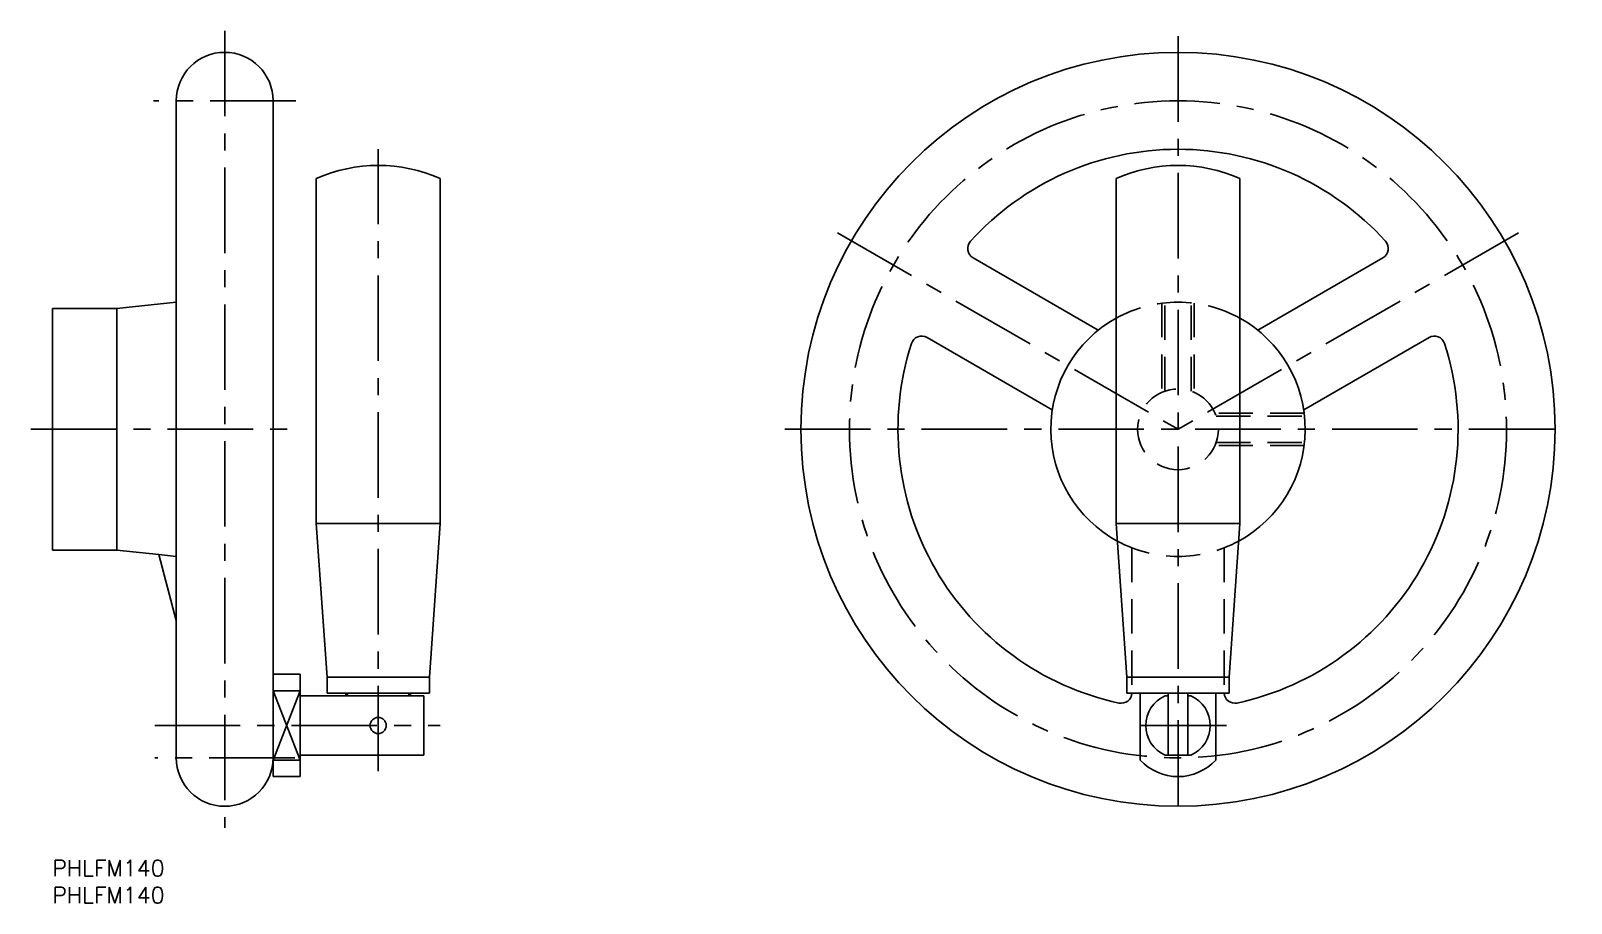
# Model space of a CAD drawing. Extents: x -4 to 282, y -8 to 154.
import ezdxf

# ---------------------------------------------------------------- set-up
doc = ezdxf.new("R2010")
doc.units = 0
doc.header["$LTSCALE"] = 0.5
doc.linetypes.add('CENTER', pattern=[50.8, 31.75, -6.35, 6.35, -6.35])
doc.linetypes.add('DASHED', pattern=[19.05, 12.7, -6.35])
for name, color, linetype in [('MSM_CENTER', 1, 'CENTER'), ('MSM_CONTINUOUS', 7, 'CONTINUOUS'), ('MSM_DASHED', 4, 'DASHED'), ('MSM_NARROW', 5, 'CONTINUOUS'), ('MSM_PART_NUMBER', 7, 'CONTINUOUS')]:
    doc.layers.add(name, color=color, linetype=linetype)
doc.styles.get("Standard").update_dxf_attribs({"font": 'txt.shx', "height": 3, "bigfont": 'bigfont.shx'})

# ---------------------------------------------------------------- blocks, each defined once
blk = doc.blocks.new('*U12')
at = {"layer": 'MSM_PART_NUMBER'}
blk.add_text('PHLFM140', height=3, dxfattribs=at).set_placement((0, -3))
blk = doc.blocks.new('*U13')
at = {"layer": 'MSM_PART_NUMBER'}
blk.add_text('PHLFM140', height=3, dxfattribs=at).set_placement((0, -8))

msp = doc.modelspace()

# ---------------------------------------------------------------- linework, layer by layer
at = {"layer": 'MSM_CENTER'}
for p, q in [((32, 154), (32, 6)), ((209, 153), (209, 7)), ((45.2, 141), (18.8, 141)), ((60.5, 16.5), (60.5, 132)), ((145.78, 116.5), (209, 80)), ((272.22, 116.5), (209, 80)), ((-4, 80), (45, 80)), ((136, 80), (282, 80)), ((19, 25), (72, 25)), ((218, 25), (200, 25)), ((45, 19), (19, 19))]:
    msp.add_line(p, q, dxfattribs=at)
msp.add_circle((209, 80), 61, dxfattribs=at)
at = {"layer": 'MSM_CONTINUOUS'}
for p, q in [((23, 19), (23, 141)), ((41, 15.5), (41, 141)), ((49, 62.5), (49, 126.55)), ((72, 126.55), (72, 62.5)), ((197.5, 126.55), (197.5, 62.5)), ((220.5, 62.5), (220.5, 126.55)), ((170.95, 111.84), (194.2, 98.42)), ((247.05, 111.84), (223.8, 98.42)), ((12, 102.45), (23, 103.62)), ((0, 57.55), (0, 102.45)), ((0, 102.45), (12, 102.45)), ((12, 57.55), (12, 102.45)), ((162.4, 97.03), (185.65, 83.61)), ((255.6, 97.03), (232.35, 83.61)), ((51, 34), (49, 62.5)), ((72, 62.5), (49, 62.5)), ((72, 62.5), (70, 34)), ((197.5, 62.5), (199.5, 34)), ((197.5, 62.5), (220.5, 62.5)), ((218.5, 34), (220.5, 62.5)), ((12, 57.55), (0, 57.55)), ((19.8, 56.78), (12, 57.55)), ((23, 44.49), (19.8, 56.78)), ((19.8, 56.78), (23, 56.38)), ((41, 34.5), (46, 34.5)), ((46, 15.5), (46, 34.5)), ((51, 31), (51, 34)), ((70, 34), (51, 34)), ((70, 34), (70, 31)), ((199.5, 34), (199.5, 31)), ((199.5, 34), (218.5, 34)), ((218.5, 31), (218.5, 34)), ((46, 31.42), (41, 31.42)), ((69, 30.5), (46, 30.5)), ((70, 31), (51, 31)), ((54.5, 30.5), (54.5, 31)), ((54.79, 31), (54.79, 30.5)), ((66.21, 30.5), (66.21, 31)), ((66.5, 31), (66.5, 30.5)), ((69, 19.5), (69, 30.5)), ((199.5, 31), (218.5, 31)), ((202, 31), (202, 18.58)), ((207.15, 30.5), (206.6, 30.5)), ((207.15, 31), (207.15, 19.5)), ((210.85, 19.5), (210.85, 31)), ((211.4, 30.5), (210.85, 30.5)), ((216, 18.58), (216, 31)), ((46, 18.58), (41, 18.58)), ((46, 19.5), (69, 19.5)), ((211.4, 19.5), (206.6, 19.5)), ((46, 15.5), (41, 15.5))]:
    msp.add_line(p, q, dxfattribs=at)
for centre, radius in [((209, 80), 70), ((60.5, 25), 1.5)]:
    msp.add_circle(centre, radius, dxfattribs=at)
for centre, radius, start, end in [((32, 141), 9, 0, 180), ((209, 80), 52, 42.181, 137.819), ((60.5, 100.8), 28.2, 65.9332, 114.0668), ((209, 100.8), 28.2, 65.9332, 114.0668), ((171.95, 113.57), 2, 137.819, 240), ((246.05, 113.57), 2, 300, 42.181), ((209, 80), 23.62, 119.1287, 241.5051), ((209, 80), 23.62, 298.4949, 60.8713), ((161.4, 95.3), 2, 60, 162.181), ((256.6, 95.3), 2, 17.819, 120), ((209, 80), 52, 162.181, 257.819), ((209, 80), 52, 282.181, 17.819), ((198.45, 31.13), 2, 257.819, 356.3967), ((209, 25), 6, 113.5565, 246.4435), ((209, 25), 6, 293.5565, 66.4435), ((219.55, 31.13), 2, 183.6033, 282.181), ((32, 19), 9, 180, 0), ((209, 25), 9.5, 222.5369, 317.4631)]:
    msp.add_arc(centre, radius, start, end, dxfattribs=at)
at = {"layer": 'MSM_DASHED'}
for p, q in [((206, 103.43), (206, 86.87)), ((206.54, 87.09), (206.54, 103.5)), ((211.46, 87.09), (211.46, 103.5)), ((212, 103.43), (212, 86.87)), ((232.43, 83), (215.87, 83)), ((216.09, 82.46), (232.5, 82.46)), ((216.09, 77.54), (232.5, 77.54)), ((232.43, 77), (215.87, 77)), ((200.45, 57.98), (200.45, 31.13)), ((217.55, 57.98), (217.55, 31.13))]:
    msp.add_line(p, q, dxfattribs=at)
msp.add_circle((209, 80), 7.5, dxfattribs=at)
for centre, radius, start, end in [((209, 80), 23.62, 60.8713, 119.1287), ((209, 80), 23.62, 241.5051, 298.4949), ((198.45, 31.13), 2, 356.3967, 0), ((219.55, 31.13), 2, 180, 183.6033)]:
    msp.add_arc(centre, radius, start, end, dxfattribs=at)
at = {"layer": 'MSM_NARROW'}
for p, q in [((46, 18.58), (41, 31.42)), ((46, 31.42), (41, 18.58))]:
    msp.add_line(p, q, dxfattribs=at)

# ---------------------------------------------------------------- block references
at = {"layer": 'MSM_CONTINUOUS'}
for name in ['*U12', '*U13']:
    msp.add_blockref(name, (0, 0), dxfattribs=at)

doc.saveas('drawing.dxf')
